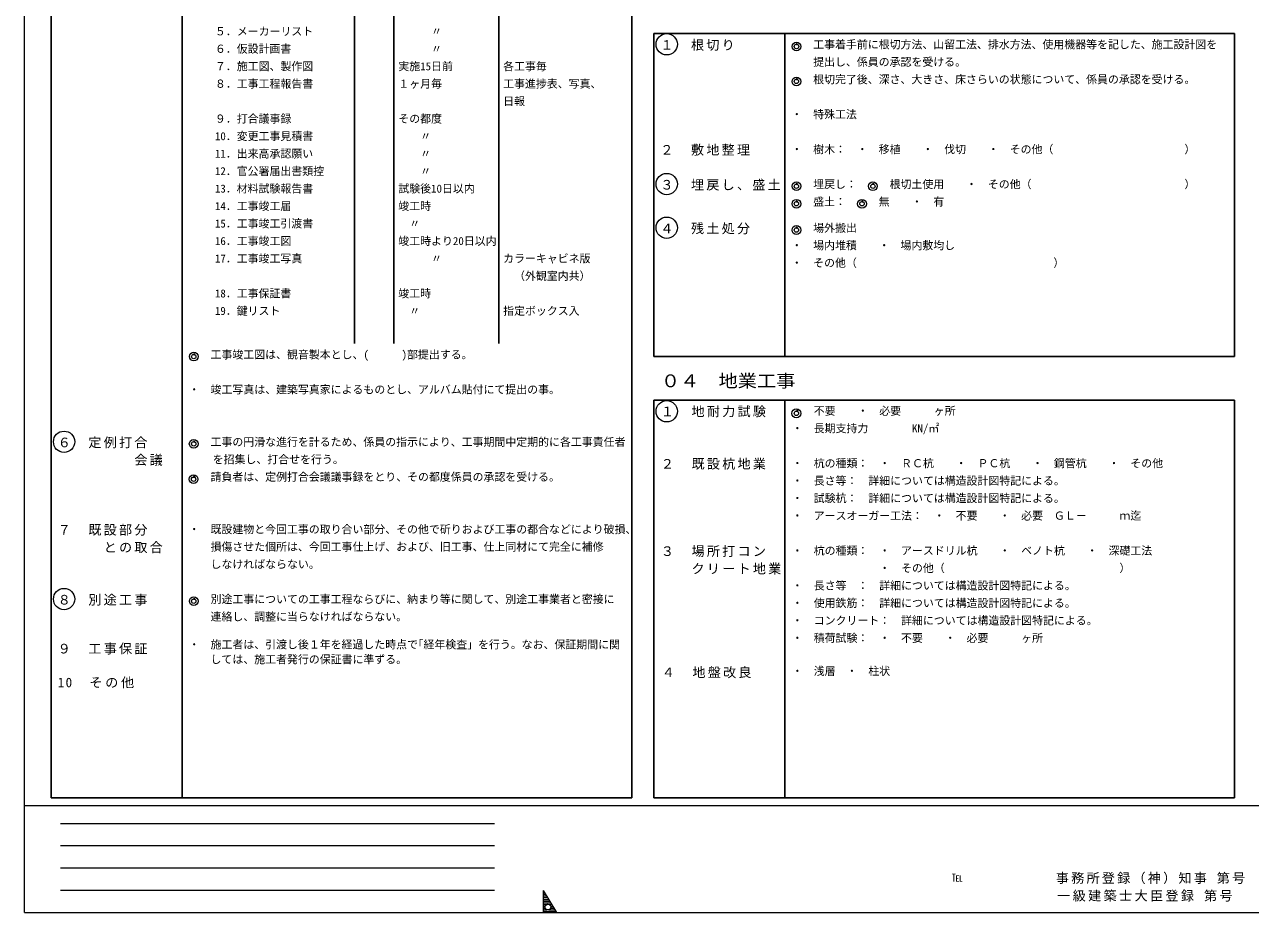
# Model space of a CAD drawing. Units: millimetres on the paper, with parts at other scales. Extents: x -281 to 274, y -183 to 198.
# Drawn here: x -280.9 to -0.2, y -183 to 20.3 of the extents above; entities that cross this region are included whole.
import ezdxf
from ezdxf.enums import TextEntityAlignment as Align

# ---------------------------------------------------------------- set-up
doc = ezdxf.new("R2010")
doc.units = ezdxf.units.MM
for name, color, linetype, lineweight in [('1-8_ 記  号', 2, 'Continuous', 9), ('1-D', 3, 'Continuous', 25), ('C-0_ 通り芯', 2, 'Continuous', 9)]:
    doc.layers.add(name, color=color, linetype=linetype, lineweight=lineweight)
doc.layers.add('1-9_ 求積線', color=6, linetype='Continuous')
doc.layers.add('1-A', color=6, linetype='Continuous')
doc.styles.add('ＭＳ ゴシック', font='')
doc.styles.get('ＭＳ ゴシック').set_extended_font_data('MS Gothic')

msp = doc.modelspace()

# ---------------------------------------------------------------- linework, layer by layer
at = {"layer": '1-8_ 記  号'}
for centre, radius in [((-133.877, 15.78), 2.443), ((-104.164, 15.28), 1), ((-104.164, 15.28), 0.5), ((-104.189, 7.285), 1), ((-104.189, 7.285), 0.5), ((-133.877, -16.22), 2.443), ((-104.181, -16.708), 1), ((-104.181, -16.708), 0.5), ((-86.671, -16.714), 1), ((-86.671, -16.714), 0.5), ((-104.192, -20.71), 1), ((-104.192, -20.71), 0.5), ((-89.168, -20.72), 1), ((-89.168, -20.72), 0.5), ((-133.877, -26.22), 2.443), ((-104.193, -26.73), 1), ((-104.193, -26.73), 0.5), ((-242.181, -55.713), 1), ((-242.181, -55.713), 0.5), ((-133.877, -68.22), 2.443), ((-104.201, -68.701), 1), ((-104.201, -68.701), 0.5), ((-271.877, -75.22), 2.443), ((-242.206, -75.685), 1), ((-242.206, -75.685), 0.5), ((-242.229, -83.781), 1), ((-242.229, -83.781), 0.5), ((-271.877, -111.22), 2.443), ((-242.2, -111.705), 1), ((-242.2, -111.705), 0.5)]:
    msp.add_circle(centre, radius, dxfattribs=at)
at = {"layer": '1-D'}
for p, q in [((-274.845, 153.281), (-274.845, -156.72)), ((-244.845, 153.281), (-244.845, -156.72)), ((-141.845, 153.281), (-141.845, -156.72)), ((-205.345, 45.281), (-205.345, -52.72)), ((-196.345, 45.281), (-196.345, -52.72)), ((-172.345, 45.281), (-172.345, -52.72)), ((-136.845, 18.28), (-3.845, 18.28)), ((-136.845, -55.72), (-136.845, 18.28)), ((-106.845, 18.28), (-106.845, -55.72)), ((-3.845, 18.28), (-3.845, -55.72)), ((-136.845, -55.72), (-3.845, -55.72)), ((-136.845, -65.72), (-3.845, -65.72)), ((-136.845, -65.72), (-136.845, -156.72)), ((-106.845, -65.72), (-106.845, -156.72)), ((-3.845, -65.72), (-3.845, -156.72)), ((-274.845, -156.72), (-141.845, -156.72)), ((-136.845, -156.72), (-3.845, -156.72))]:
    msp.add_line(p, q, dxfattribs=at)
at = {"layer": 'C-0_ 通り芯', "color": 7, "lineweight": 18}
for p, q in [((-280.946, -182.975), (-280.946, 197.842)), ((-280.946, -158.475), (274.192, -158.475))]:
    msp.add_line(p, q, dxfattribs=at)
at = {"layer": 'C-0_ 通り芯', "color": 5}
for p, q in [((-272.713, -162.575), (-173.326, -162.575)), ((-272.713, -167.675), (-173.326, -167.675)), ((-272.713, -172.775), (-173.326, -172.775)), ((-272.713, -177.875), (-173.326, -177.875))]:
    msp.add_line(p, q, dxfattribs=at)
at = {"layer": 'C-0_ 通り芯'}
for p, q in [((-162.152, -177.975), (-162.152, -182.975)), ((-162.152, -177.975), (-159.152, -182.975)), ((-162.152, -178.375), (-161.912, -178.375)), ((-162.152, -178.775), (-161.672, -178.775)), ((-162.152, -179.175), (-161.432, -179.175)), ((-162.152, -179.575), (-161.192, -179.575)), ((-162.152, -179.975), (-160.952, -179.975)), ((-162.152, -180.375), (-160.712, -180.375)), ((-162.152, -180.775), (-160.472, -180.775)), ((-162.152, -181.175), (-161.501, -181.175)), ((-162.152, -181.575), (-161.775, -181.575)), ((-162.152, -181.975), (-161.758, -181.975)), ((-162.152, -182.375), (-161.341, -182.375)), ((-160.872, -182.375), (-159.512, -182.375)), ((-160.695, -181.175), (-160.232, -181.175)), ((-160.409, -181.975), (-159.752, -181.975)), ((-160.398, -181.575), (-159.992, -181.575)), ((-162.152, -182.775), (-159.272, -182.775))]:
    msp.add_line(p, q, dxfattribs=at)
at = {"layer": 'C-0_ 通り芯', "color": 7, "lineweight": 18}
msp.add_lwpolyline([(-280.946, -182.975), (274.192, -182.975), (274.192, 197.842)], dxfattribs=at)
at = {"layer": 'C-0_ 通り芯'}
msp.add_circle((-161.087, -181.742), 0.648, dxfattribs=at)

# ---------------------------------------------------------------- texts
at = {"layer": '1-9_ 求積線', "style": 'ＭＳ ゴシック'}
for s, p in [('５．メーカーリスト', (-237.345, 17.281)), ('\u3000\u3000\u3000〃\u3000', (-195.345, 17.281)), ('６．仮設計画書', (-237.345, 13.281)), ('\u3000\u3000\u3000〃\u3000', (-195.345, 13.281)), ('７．施工図、製作図', (-237.345, 9.281)), ('実施15日前', (-195.345, 9.281)), ('各工事毎', (-171.345, 9.281)), ('８．工事工程報告書', (-237.345, 5.281)), ('１ヶ月毎', (-195.345, 5.281)), ('工事進捗表、写真、', (-171.345, 5.281)), ('日報', (-171.345, 1.281)), ('９．打合議事録', (-237.345, -2.719)), ('その都度', (-195.345, -2.719)), ('10．変更工事見積書', (-237.345, -6.72)), ('\u3000\u3000〃\u3000', (-195.345, -6.72)), ('11．出来高承認願い', (-237.345, -10.72)), ('\u3000\u3000〃\u3000', (-195.345, -10.72)), ('12．官公署届出書類控', (-237.345, -14.72)), ('\u3000\u3000〃\u3000', (-195.345, -14.72)), ('13．材料試験報告書', (-237.345, -18.719)), ('試験後10日以内', (-195.345, -18.72)), ('14．工事竣工届', (-237.345, -22.72)), ('竣工時', (-195.345, -22.72)), ('15．工事竣工引渡書', (-237.345, -26.72)), ('\u3000〃', (-195.345, -26.72)), ('16．工事竣工図', (-237.345, -30.72)), ('竣工時より20日以内', (-195.345, -30.72)), ('17．工事竣工写真', (-237.345, -34.72)), ('\u3000\u3000\u3000〃\u3000', (-195.345, -34.72)), ('カラーキャビネ版', (-171.345, -34.72)), ('\u3000（外観室内共）', (-171.345, -38.72)), ('18．工事保証書', (-237.345, -42.72)), ('竣工時', (-195.345, -42.72)), ('19．鍵リスト', (-237.345, -46.72)), ('\u3000〃', (-195.345, -46.72)), ('指定ボックス入', (-171.345, -46.72)), ('・\u3000工事竣工図は、観音製本とし、(\u3000\u3000\u3000)部提出する。', (-243.345, -56.72)), ('・\u3000竣工写真は、建築写真家によるものとし、アルバム貼付にて提出の事。', (-243.345, -64.72)), ('・\u3000工事の円滑な進行を計るため、係員の指示により、工事期間中定期的に各工事責任者', (-243.345, -76.72)), ('\u3000を招集し、打合せを行う。', (-240.345, -80.72)), ('・\u3000請負者は、定例打合会議議事録をとり、その都度係員の承認を受ける。', (-243.345, -84.72)), ('・\u3000既設建物と今回工事の取り合い部分、その他で斫りおよび工事の都合などにより破損、', (-243.345, -96.72)), ('\u3000\u3000損傷させた個所は、今回工事仕上げ、および、旧工事、仕上同材にて完全に補修', (-243.345, -100.72)), ('\u3000\u3000しなければならない。', (-243.345, -104.72)), ('・\u3000別途工事についての工事工程ならびに、納まり等に関して、別途工事業者と密接に', (-243.345, -112.72)), ('\u3000\u3000連絡し、調整に当らなければならない。', (-243.345, -116.72)), ('・\u3000施工者は、引渡し後１年を経過した時点で｢経年検査」を行う。なお、保証期間に関', (-243.345, -123.095)), ('\u3000\u3000しては、施工者発行の保証書に準ずる。', (-243.345, -126.496))]:
    msp.add_text(s, height=1.833, dxfattribs=at).set_placement(p, align=Align.BOTTOM_LEFT)
at = {"layer": '1-9_ 求積線', "color": 2, "char_height": 2.199, "attachment_point": 7, "style": 'ＭＳ ゴシック'}
for s, insert in [('\\T1.17;６\u3000定例打合', (-273.345, -76.72)), ('\\T1.17;\u3000\u3000\u3000\u3000\u3000会議', (-273.345, -80.72)), ('\\T1.17;７\u3000既設部分', (-273.345, -96.72)), ('\\T1.17;\u3000\u3000\u3000との取合', (-273.345, -100.72)), ('\\T1.17;８\u3000別途工事', (-273.345, -112.72)), ('\\T1.17;９\u3000工事保証', (-273.345, -123.921)), ('\\T1.21;10\u3000その他', (-273.345, -131.653))]:
    msp.add_mtext(s, dxfattribs=dict(at, insert=insert))
at = {"layer": '1-A', "style": 'ＭＳ ゴシック'}
for s, p in [('・\u3000工事着手前に根切方法、山留工法、排水方法、使用機器等を記した、施工設計図を', (-105.345, 14.28)), ('\u3000\u3000提出し、係員の承認を受ける。', (-105.345, 10.28)), ('・\u3000根切完了後、深さ、大きさ、床さらいの状態について、係員の承認を受ける。', (-105.345, 6.28)), ('・\u3000特殊工法', (-105.345, -1.72)), ('・\u3000樹木：\u3000・\u3000移植\u3000\u3000・\u3000伐切\u3000\u3000・\u3000その他（\u3000\u3000\u3000\u3000\u3000\u3000\u3000\u3000\u3000\u3000\u3000\u3000）\u3000', (-105.345, -9.72)), ('・\u3000埋戻し：\u3000・\u3000根切土使用\u3000\u3000・\u3000その他（\u3000\u3000\u3000\u3000\u3000\u3000\u3000\u3000\u3000\u3000\u3000\u3000\u3000\u3000）\u3000', (-105.345, -17.72)), ('・\u3000盛土：\u3000・\u3000無\u3000\u3000・\u3000有', (-105.345, -21.72)), ('・\u3000場外搬出', (-105.345, -27.72)), ('・\u3000場内堆積\u3000\u3000・\u3000場内敷均し', (-105.345, -31.72)), ('・\u3000その他（\u3000\u3000\u3000\u3000\u3000\u3000\u3000\u3000\u3000\u3000\u3000\u3000\u3000\u3000\u3000\u3000\u3000\u3000）', (-105.345, -35.72)), ('・\u3000不要\u3000\u3000・\u3000必要\u3000\u3000\u3000ヶ所\u3000\u3000\u3000', (-105.223, -69.606)), ('・\u3000長期支持力\u3000\u3000\u3000\u3000KN/㎡', (-105.223, -73.606)), ('・\u3000杭の種類：\u3000・\u3000ＲＣ杭\u3000\u3000・\u3000ＰＣ杭\u3000\u3000・\u3000鋼管杭\u3000  ・\u3000その他', (-105.223, -81.606)), ('・\u3000長さ等：\u3000詳細については構造設計図特記による。\u3000', (-105.223, -85.606)), ('・\u3000試験杭：\u3000詳細については構造設計図特記による。\u3000', (-105.223, -89.606)), ('・\u3000アースオーガー工法：\u3000・\u3000不要\u3000\u3000・\u3000必要\u3000ＧＬ－\u3000\u3000\u3000ｍ迄\u3000', (-105.223, -93.606)), ('・\u3000杭の種類：\u3000・\u3000アースドリル杭\u3000\u3000・\u3000ベノト杭\u3000\u3000・\u3000深礎工法', (-105.223, -101.606)), ('\u3000\u3000\u3000\u3000\u3000\u3000\u3000\u3000・\u3000その他（\u3000\u3000\u3000\u3000\u3000\u3000\u3000\u3000\u3000\u3000\u3000\u3000\u3000\u3000\u3000\u3000）', (-105.223, -105.606)), ('・\u3000長さ等\u3000：\u3000詳細については構造設計図特記による。\u3000', (-105.223, -109.606)), ('・\u3000使用鉄筋：\u3000詳細については構造設計図特記による。\u3000', (-105.223, -113.606)), ('・\u3000コンクリート：\u3000詳細については構造設計図特記による。\u3000', (-105.223, -117.606)), ('・\u3000積荷試験：\u3000・\u3000不要\u3000\u3000・\u3000必要\u3000\u3000\u3000ヶ所', (-105.223, -121.606)), ('・\u3000浅層\u3000・\u3000柱状', (-105.223, -129.174))]:
    msp.add_text(s, height=1.833, dxfattribs=at).set_placement(p, align=Align.BOTTOM_LEFT)
at = {"layer": '1-A', "color": 3, "style": 'ＭＳ ゴシック', "width": 1.1}
msp.add_text('０４\u3000地業工事', height=2.933, dxfattribs=at).set_placement((-135.223, -63.606), align=Align.BOTTOM_LEFT)
at = {"layer": '1-A', "color": 2, "char_height": 2.199, "attachment_point": 7, "style": 'ＭＳ ゴシック'}
for s, insert in [('\\T1.17;１\u3000根切り\u3000', (-135.345, 14.28)), ('\\T1.17;２\u3000敷地整理', (-135.345, -9.72)), ('\\T1.17;３\u3000埋戻し、盛土', (-135.345, -17.72)), ('\\T1.17;４\u3000残土処分', (-135.345, -27.72)), ('\\T1.17;１\u3000地耐力試験', (-135.223, -69.606)), ('\\T1.17;２\u3000既設杭地業', (-135.223, -81.606)), ('\\T1.17;３\u3000場所打コン', (-135.223, -101.606)), ('\\T1.17;\u3000\u3000クリート地業', (-135.223, -105.606)), ('\\T1.17;４\u3000地盤改良', (-135.013, -129.348))]:
    msp.add_mtext(s, dxfattribs=dict(at, insert=insert))
at = {"layer": 'C-0_ 通り芯', "color": 6, "style": 'ＭＳ ゴシック'}
msp.add_text('℡\u3000', height=1.833, dxfattribs=at).set_placement((-68.611, -176.475), align=Align.BOTTOM_LEFT)
at = {"layer": 'C-0_ 通り芯', "char_height": 2.199, "attachment_point": 7, "style": 'ＭＳ ゴシック'}
for s, insert in [('\\T1.17;事務所登録（神）知事\\~第号\u3000\u3000\u3000', (-44.77, -176.475)), ('\\T1.18;一級建築士大臣登録\\~第号', (-44.456, -180.475))]:
    msp.add_mtext(s, dxfattribs=dict(at, insert=insert))

doc.saveas('drawing.dxf')
